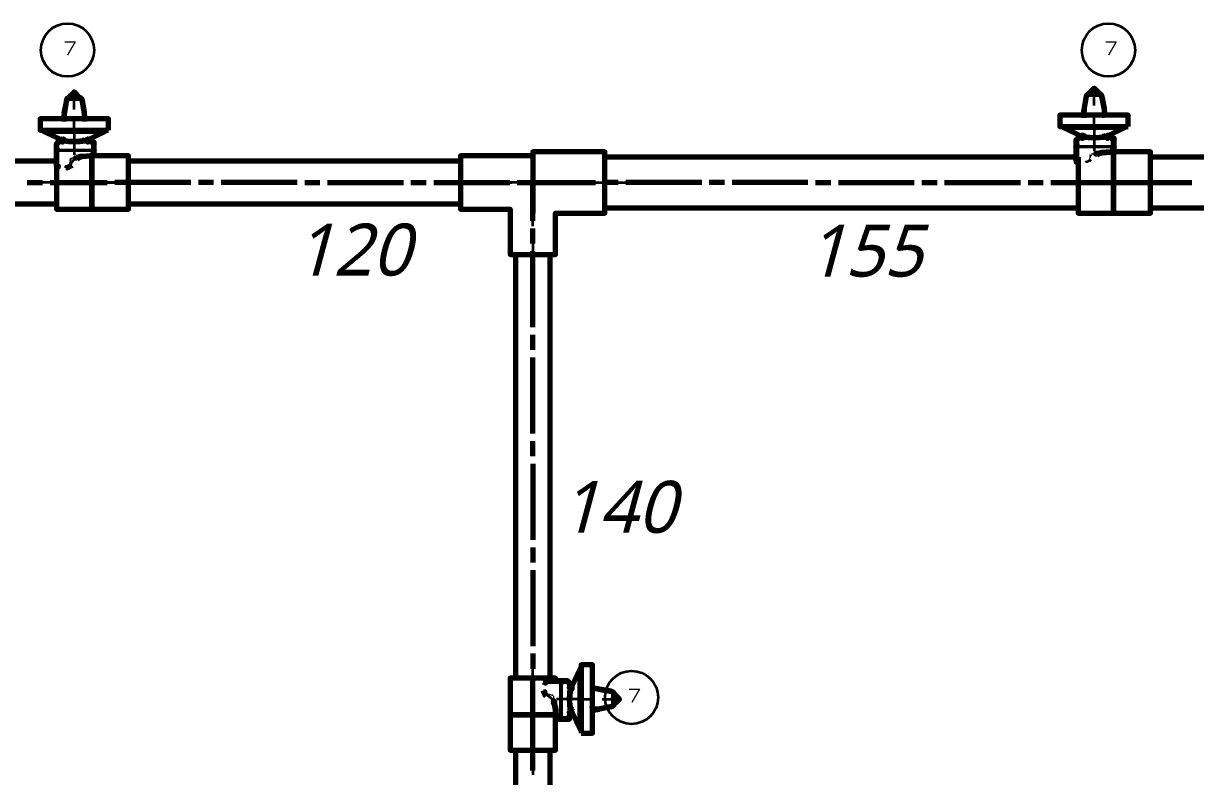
# Model space of a CAD drawing. Header units: millimetres. Extents: x 0 to 174, y 0 to 33.
# Drawn here: x 13.14 to 19.22, y 5.84 to 9.74 of the extents above; entities that cross this region are included whole.
import ezdxf

# ---------------------------------------------------------------- set-up
doc = ezdxf.new("R2010")
doc.units = ezdxf.units.MM
doc.layers.add('PDF_Geomertry', color=7, linetype='Continuous', true_color=0x405f80)
doc.layers.add('PDF_Text', color=7, linetype='Continuous')
doc.styles.add('PDF Lucida Handwriting Italic', font='')
doc.styles.get('PDF Lucida Handwriting Italic').set_extended_font_data('Lucida Handwriting', italic=True)

# ---------------------------------------------------------------- blocks, each defined once
blk = doc.blocks.new('SYM_7_032')
at = {"layer": 'PDF_Geomertry', "lineweight": 70}
for points in [[(-0.0238, 0.1688), (-0.0157, 0.1771), (-0.0121, 0.1808), (-0.0085, 0.1844), (-0.0053, 0.1879), (-0.0024, 0.1908), (0.0033, 0.1967), (0.009, 0.1908), (0.0103, 0.1894), (0.0222, 0.1771), (0.0303, 0.1688)], [(-0.0032, 0.1696), (-0.0032, 0.1781), (-0.0044, 0.1832), (-0.004, 0.1874), (-0.0026, 0.1904), (-0.0024, 0.1908)], [(-0.0032, 0.1781), (-0.0024, 0.1806), (-0.0001, 0.1824), (0.0029, 0.1831)], [(0.0099, 0.1696), (0.0099, 0.1781), (0.011, 0.1832), (0.0107, 0.1874), (0.0093, 0.1904), (0.009, 0.1908)], [(-0.0374, 0.1535), (-0.0428, 0.1228), (-0.0482, 0.0922), (-0.0489, 0.086), (-0.0494, 0.0642), (-0.0499, 0.0425)], [(-0.0489, 0.086), (-0.0356, 0.1542), (-0.0367, 0.1539), (-0.0371, 0.1538), (-0.0374, 0.1536), (-0.0374, 0.1535), (-0.0368, 0.1557), (-0.0336, 0.1621), (-0.03, 0.1656), (-0.0243, 0.1686), (-0.0183, 0.1696), (-0.0108, 0.1696), (-0.0026, 0.1696), (-0.0012, 0.1692), (0.0017, 0.1678), (0.0029, 0.1675), (0.0036, 0.1675), (0.0049, 0.1678), (0.0079, 0.1692), (0.0093, 0.1696), (0.0135, 0.1696), (0.0175, 0.1696), (0.0249, 0.1696), (0.0301, 0.1686), (0.0353, 0.1656), (0.0385, 0.1622), (0.0417, 0.1557), (0.0429, 0.1557), (0.0435, 0.1557), (0.0435, 0.1557), (0.0435, 0.1557)], [(-0.0183, 0.1696), (-0.0218, 0.1692), (-0.0254, 0.1678), (-0.0288, 0.1656), (-0.0315, 0.1626), (-0.0337, 0.1593), (-0.0351, 0.1557), (-0.0364, 0.1557), (-0.0367, 0.1557), (-0.0368, 0.1557), (-0.0368, 0.1557), (-0.0369, 0.1557)], [(-0.0356, 0.1542), (-0.0351, 0.1557)], [(0.0307, 0.1686), (0.0249, 0.1696), (0.029, 0.169), (0.0332, 0.1676), (0.0367, 0.1654), (0.0397, 0.1626), (0.0419, 0.1593), (0.0435, 0.1557), (0.044, 0.1535), (0.0547, 0.0922)], [(0.0421, 0.1542), (0.0417, 0.1557)], [(0.044, 0.1535), (0.0439, 0.1536), (0.0438, 0.1538), (0.0433, 0.1539), (0.0421, 0.1542), (0.0554, 0.086)], [(-0.0499, 0.0829), (-0.0531, 0.0647), (-0.0536, 0.0615)], [(0.0601, 0.0615), (0.0564, 0.0829), (0.0547, 0.0922), (0.0554, 0.086), (0.056, 0.0642), (0.0565, 0.0425)], [(-0.1551, -0.0022), (-0.1551, -0.0079), (-0.0569, -0.0544)], [(0.1617, -0.0079), (0.0033, -0.0079), (-0.1551, -0.0079)], [(-0.0525, -0.0596), (-0.0508, -0.0592), (-0.0486, -0.0564), (-0.0482, -0.0537), (-0.0486, -0.0514), (-0.0507, -0.0487), (-0.0551, -0.0486), (-0.0531, -0.0512), (-0.0526, -0.0551), (-0.0543, -0.0583), (-0.0557, -0.0593), (-0.0572, -0.0596), (-0.0589, -0.0597), (-0.0831, -0.064), (-0.0831, -0.064), (-0.0829, -0.064), (-0.0829, -0.0642), (-0.0828, -0.0643), (-0.0818, -0.0668), (-0.0814, -0.0687), (-0.0846, -0.069), (-0.0893, -0.0708), (-0.0911, -0.0736), (-0.0911, -0.1093), (-0.0911, -0.1683), (-0.0911, -0.1742), (-0.0903, -0.1818), (-0.0892, -0.1874)], [(-0.0674, -0.0612), (-0.0656, -0.0607)], [(-0.0578, -0.0487), (-0.0654, -0.0501), (-0.0658, -0.0503)], [(-0.0657, -0.0607), (-0.0656, -0.0607), (-0.0647, -0.0606), (-0.0579, -0.0596)], [(0.099, -0.064), (0.0979, -0.0664), (0.0972, -0.0687), (0.101, -0.0692), (0.1053, -0.0708), (0.1068, -0.0726), (0.1069, -0.0736), (0.1064, -0.0703), (0.1047, -0.0674), (0.1021, -0.0651), (0.099, -0.064), (0.0747, -0.0597), (0.0717, -0.0581), (0.0701, -0.0549), (0.0708, -0.0512), (0.0733, -0.0487), (0.0708, -0.0486), (0.0682, -0.0512), (0.0678, -0.0551), (0.0697, -0.0583), (0.0731, -0.0596), (0.059, -0.0596), (0.0317, -0.0621), (0.0033, -0.0633), (-0.025, -0.0621), (-0.0525, -0.0596), (-0.0572, -0.0596), (-0.0572, -0.0644), (-0.0575, -0.0631), (-0.0589, -0.0597)], [(0.0033, -0.0633), (0.0033, -0.0544)], [(0.059, -0.0596), (0.0576, -0.0593), (0.0564, -0.0583), (0.0549, -0.0551), (0.0551, -0.0512), (0.056, -0.0497), (0.0572, -0.0486)], [(0.071, -0.051), (0.1617, -0.0079), (0.1617, -0.0022)], [(0.075, -0.049), (0.0733, -0.0487)], [(0.075, -0.0596), (0.0749, -0.0596), (0.0749, -0.0596), (0.0749, -0.0596), (0.0747, -0.0596), (0.074, -0.0596)], [(0.0747, -0.0594), (0.0765, -0.0601)], [(0.0121, -0.1418), (0.02, -0.1411), (0.0278, -0.1404), (0.0354, -0.1397), (0.0393, -0.1394), (0.0401, -0.1393), (0.0431, -0.139), (0.0893, -0.135), (0.0983, -0.1319), (0.1047, -0.1249), (0.1069, -0.1157), (0.1069, -0.1093), (0.1069, -0.0736), (0.1069, -0.0637), (0.099, -0.0637)], [(-0.0904, -0.1742), (-0.0911, -0.1683)], [(-0.0911, -0.1742), (-0.0903, -0.1742), (-0.0814, -0.1742)], [(-0.0861, -0.181), (-0.0889, -0.1778), (-0.0904, -0.1742), (-0.0901, -0.1731), (-0.0904, -0.1719)], [(-0.0903, -0.1818), (-0.089, -0.1815), (-0.0808, -0.1799)], [(-0.0201, -0.1593), (-0.0197, -0.1594), (-0.0147, -0.1612)], [(0.0014, -0.1428), (0.0018, -0.1485)], [(0.0174, -0.1519), (0.0228, -0.1469), (0.029, -0.1431), (0.0358, -0.1404), (0.0431, -0.139), (0.0322, -0.1407), (0.0251, -0.1425), (0.0117, -0.1468), (0.0115, -0.1449), (0.0118, -0.1422), (0.0118, -0.1419), (0.0119, -0.1418), (0.0119, -0.1418), (0.0119, -0.1418)], [(-0.0878, -0.1943), (-0.0792, -0.1878), (-0.0839, -0.1972), (-0.084, -0.1974)], [(-0.0115, -0.1844), (-0.0151, -0.1881), (-0.0208, -0.1921), (-0.0269, -0.195), (-0.0336, -0.1968), (-0.0406, -0.1974)]]:
    blk.add_lwpolyline(points, dxfattribs=at)
at = {"layer": 'PDF_Geomertry', "lineweight": 35}
for points in [[(-0.0157, 0.1771), (-0.0147, 0.1763), (-0.009, 0.1708), (-0.0044, 0.1832)], [(0.0029, 0.1675), (0.0029, 0.1831), (0.0017, 0.1871), (-0.0026, 0.1904)], [(0.0036, 0.1675), (0.0036, 0.1831), (0.005, 0.1871), (0.0068, 0.1889), (0.0093, 0.1904)], [(0.0036, 0.1831), (0.0068, 0.1824), (0.009, 0.1806), (0.0099, 0.1781)], [(0.011, 0.1832), (0.0157, 0.1708), (0.0222, 0.1771)], [(-0.0351, 0.1557), (-0.0106, 0.1572), (0.0172, 0.1572), (0.0417, 0.1557)], [(-0.0103, 0.1696), (-0.009, 0.1708), (-0.009, 0.1696)], [(0.0168, 0.1696), (0.0157, 0.1708), (0.0157, 0.1696)], [(-0.0536, 0.0568), (-0.0536, 0.0615)], [(-0.0499, 0.0568), (-0.0499, 0.0829)], [(0.0564, 0.0829), (0.0564, 0.0568)], [(0.0601, 0.0615), (0.0601, 0.0568)], [(-0.0589, -0.0597), (-0.056, -0.0581), (-0.0546, -0.0549), (-0.0553, -0.0512), (-0.0578, -0.0487), (-0.0551, -0.0486)], [(0.0033, -0.0022), (0.0033, -0.0079), (0.0033, -0.0544), (-0.0154, -0.0535), (-0.0337, -0.051), (-0.0506, -0.0486)], [(0.0708, -0.0486), (0.0572, -0.0486), (0.0297, -0.0525), (0.0165, -0.0539), (0.0033, -0.0544)], [(0.1069, -0.1157), (0.1057, -0.1157), (0.0972, -0.1157), (0.0972, -0.1093), (-0.0814, -0.1093), (-0.0814, -0.1683)], [(0.0885, -0.1254), (0.0901, -0.125), (0.0918, -0.1244), (0.0936, -0.1233), (0.0947, -0.1222), (0.096, -0.1207), (0.0967, -0.1193), (0.0971, -0.1172), (0.0972, -0.1157)], [(-0.0911, -0.1683), (-0.0892, -0.1683)], [(-0.0808, -0.1799), (-0.0814, -0.1742)], [(-0.0406, -0.1974), (-0.0406, -0.1967), (-0.0406, -0.1879), (-0.0406, -0.1878), (-0.0325, -0.1865), (-0.025, -0.1832), (-0.0187, -0.1779)], [(0.0174, -0.1519), (0.0168, -0.1514), (0.0101, -0.1456), (-0.0187, -0.1779), (-0.0115, -0.1844)], [(0.0421, -0.1294), (0.0303, -0.1319), (0.0193, -0.1375), (0.0101, -0.1456)], [(0.0431, -0.139), (0.0429, -0.1387), (0.0429, -0.1383), (0.0428, -0.1362), (0.0421, -0.1294), (0.0885, -0.1254), (0.0892, -0.1343), (0.0893, -0.135)]]:
    blk.add_lwpolyline(points, dxfattribs=at)
at = {"layer": 'PDF_Geomertry', "lineweight": 70}
for points in [[(0.0749, -0.0597), (0.0747, -0.0597), (0.0747, -0.0597), (0.0746, -0.0599), (0.074, -0.061), (0.0731, -0.0644), (0.0731, -0.061), (0.0731, -0.0596)], [(-0.0814, -0.1093), (-0.0911, -0.1093), (-0.0908, -0.1083), (-0.0894, -0.1067), (-0.0851, -0.1049), (-0.0814, -0.1044)], [(0.0972, -0.1044), (0.0989, -0.1044), (0.1042, -0.1058), (0.1063, -0.1075), (0.1068, -0.1083), (0.1069, -0.1093), (0.1063, -0.1093), (0.0972, -0.1093)]]:
    blk.add_lwpolyline(points, close=True, dxfattribs=at)
at = {"layer": 'PDF_Geomertry', "lineweight": 35}
blk.add_lwpolyline([(0.0972, -0.1044), (0.0972, -0.0687), (0.0731, -0.0644), (-0.0572, -0.0644), (-0.0814, -0.0687), (-0.0814, -0.1044)], close=True, dxfattribs=at)
blk = doc.blocks.new('SYM_7_038')
at = {"layer": 'PDF_Geomertry', "lineweight": 70}
for points in [[(-0.0272, 0.1623), (-0.0192, 0.1706), (-0.0156, 0.1744), (-0.0119, 0.178), (-0.0087, 0.1815), (-0.0058, 0.1844), (-0.0001, 0.1902), (0.0056, 0.1844), (0.0068, 0.183), (0.0188, 0.1706), (0.0268, 0.1623)], [(-0.0067, 0.163), (-0.0067, 0.1716), (-0.0079, 0.1767), (-0.0075, 0.1808), (-0.0061, 0.184), (-0.0058, 0.1844)], [(0.0064, 0.163), (0.0064, 0.1716), (0.0075, 0.1767), (0.0072, 0.1808), (0.0058, 0.184), (0.0056, 0.1844)], [(-0.0408, 0.147), (-0.0463, 0.1163), (-0.0517, 0.0858), (-0.0524, 0.0794), (-0.0529, 0.0577), (-0.0533, 0.036)], [(-0.0524, 0.0794), (-0.039, 0.1477), (-0.0403, 0.1474), (-0.0406, 0.1473), (-0.0408, 0.1472), (-0.0408, 0.147), (-0.0404, 0.1491)], [(-0.039, 0.1476), (-0.0386, 0.1492), (-0.0399, 0.1492), (-0.0401, 0.1492), (-0.0403, 0.1492), (-0.0403, 0.1492), (-0.0404, 0.1491), (-0.0369, 0.1556), (-0.0335, 0.1591), (-0.0278, 0.162), (-0.0218, 0.163), (-0.0143, 0.163), (-0.0063, 0.163), (-0.0047, 0.1627), (-0.0018, 0.1613), (-0.0006, 0.161), (0.0001, 0.161), (0.0014, 0.1613), (0.0044, 0.1627), (0.0058, 0.163), (0.01, 0.163), (0.014, 0.163), (0.0214, 0.163), (0.0267, 0.162), (0.0318, 0.1591), (0.035, 0.1558), (0.0382, 0.1491), (0.0394, 0.1492), (0.04, 0.1492), (0.04, 0.1492), (0.04, 0.1492), (0.0406, 0.147), (0.0513, 0.0858)], [(-0.0386, 0.1491), (-0.0372, 0.1528), (-0.035, 0.1562), (-0.0322, 0.1591), (-0.0289, 0.1613), (-0.0253, 0.1626), (-0.0218, 0.163)], [(-0.0067, 0.1716), (-0.0058, 0.1741), (-0.0036, 0.1759), (-0.0006, 0.1766)], [(0.0272, 0.1622), (0.0214, 0.163), (0.0256, 0.1626), (0.0297, 0.1612), (0.0332, 0.159), (0.0363, 0.1562), (0.0385, 0.1528), (0.04, 0.1491)], [(0.0386, 0.1477), (0.0382, 0.1491)], [(0.0406, 0.147), (0.0404, 0.1472), (0.0403, 0.1473), (0.0399, 0.1474), (0.0386, 0.1477), (0.0519, 0.0794)], [(-0.0533, 0.0765), (-0.0565, 0.0583), (-0.0571, 0.0551)], [(0.0567, 0.0551), (0.0529, 0.0765), (0.0513, 0.0858), (0.0519, 0.0794), (0.0525, 0.0577), (0.0531, 0.036)], [(-0.1586, -0.0087), (-0.1586, -0.0144), (-0.0604, -0.061)], [(-0.0586, -0.0551), (-0.0565, -0.0577), (-0.0561, -0.0616), (-0.0578, -0.0648), (-0.0592, -0.0658), (-0.0607, -0.066), (-0.0624, -0.0662), (-0.0865, -0.0705), (-0.0865, -0.0705), (-0.0864, -0.0705), (-0.0864, -0.0706), (-0.0863, -0.0708), (-0.0853, -0.0733), (-0.0849, -0.0752), (-0.0881, -0.0755), (-0.0928, -0.0773), (-0.0946, -0.0801), (-0.0946, -0.1158), (-0.0946, -0.1748), (-0.0946, -0.1806), (-0.0938, -0.1883), (-0.0843, -0.1863)], [(-0.0612, -0.0552), (-0.0689, -0.0566), (-0.0694, -0.0567)], [(0.0954, -0.0705), (0.0944, -0.0728), (0.0937, -0.0752), (0.0975, -0.0756), (0.1018, -0.0774), (0.1033, -0.0791), (0.1035, -0.0801), (0.1029, -0.0767), (0.1012, -0.0738), (0.0986, -0.0716), (0.0954, -0.0705), (0.0712, -0.0662), (0.0682, -0.0645), (0.0667, -0.0613), (0.0674, -0.0577), (0.0699, -0.0552), (0.0674, -0.0551), (0.0647, -0.0577), (0.0643, -0.0616), (0.0662, -0.0648), (0.0696, -0.066), (0.0556, -0.066), (0.0282, -0.0685), (-0.0001, -0.0698), (-0.0286, -0.0685), (-0.056, -0.066), (-0.0607, -0.066), (-0.0607, -0.0709), (-0.061, -0.0695), (-0.0624, -0.0662)], [(-0.056, -0.0662), (-0.0543, -0.0656), (-0.0521, -0.0628), (-0.0517, -0.0602), (-0.0521, -0.0578), (-0.0542, -0.0552), (-0.0588, -0.0551)], [(0.0556, -0.066), (0.0542, -0.0658), (0.0529, -0.0648), (0.0514, -0.0616), (0.0517, -0.0577), (0.0525, -0.0562), (0.0538, -0.0551)], [(0.0675, -0.0574), (0.1582, -0.0144), (0.1582, -0.0087)], [(0.0715, -0.0555), (0.0699, -0.0552)], [(-0.0708, -0.0677), (-0.069, -0.0672)], [(-0.0692, -0.0672), (-0.069, -0.0672), (-0.0682, -0.067), (-0.0614, -0.066)], [(-0.0001, -0.0698), (-0.0001, -0.0609)], [(0.0086, -0.1483), (0.0165, -0.1476), (0.0243, -0.1469), (0.0319, -0.1462), (0.0357, -0.1459), (0.0367, -0.1458), (0.0394, -0.1456), (0.0858, -0.1415), (0.0947, -0.1384), (0.1012, -0.1313), (0.1035, -0.1222), (0.1035, -0.1158), (0.1035, -0.0801), (0.1035, -0.0702), (0.0954, -0.0702)], [(0.0706, -0.066), (0.0712, -0.066), (0.0714, -0.066), (0.0714, -0.066), (0.0714, -0.066)], [(0.0712, -0.0659), (0.0731, -0.0666)], [(0.0714, -0.066), (0.0714, -0.066)], [(-0.0939, -0.1806), (-0.0946, -0.1748)], [(-0.0946, -0.1806), (-0.0938, -0.1806), (-0.0849, -0.1806)], [(-0.0897, -0.1874), (-0.0924, -0.1842), (-0.0939, -0.1806), (-0.0936, -0.1795), (-0.0939, -0.1784)], [(-0.0236, -0.1658), (-0.0232, -0.1659), (-0.0182, -0.1677)], [(-0.0021, -0.1492), (-0.0017, -0.1551)], [(0.0139, -0.1584), (0.0193, -0.1534), (0.0254, -0.1495), (0.0324, -0.1469), (0.0394, -0.1456), (0.0288, -0.1471), (0.0217, -0.149), (0.0082, -0.1533), (0.0081, -0.1513), (0.0083, -0.1487), (0.0083, -0.1484), (0.0085, -0.1483), (0.0085, -0.1483), (0.0085, -0.1483)], [(-0.0912, -0.2008), (-0.0828, -0.1942), (-0.0874, -0.2037), (-0.0875, -0.204)], [(-0.0849, -0.1941), (-0.0868, -0.1941)]]:
    blk.add_lwpolyline(points, dxfattribs=at)
at = {"layer": 'PDF_Geomertry', "lineweight": 35}
for points in [[(-0.0006, 0.161), (-0.0006, 0.1766), (-0.0018, 0.1806), (-0.0061, 0.184)], [(0.0001, 0.161), (0.0001, 0.1766), (0.0015, 0.1806), (0.0033, 0.1824), (0.0058, 0.184)], [(-0.0386, 0.1491), (-0.014, 0.1508), (0.0138, 0.1508), (0.0382, 0.1491)], [(-0.0192, 0.1706), (-0.0125, 0.1642), (-0.0079, 0.1767)], [(-0.0137, 0.163), (-0.0125, 0.1642), (-0.0125, 0.163)], [(0.0001, 0.1766), (0.0032, 0.1759), (0.0056, 0.1741), (0.0064, 0.1716)], [(0.0075, 0.1767), (0.0122, 0.1642), (0.0179, 0.1698), (0.0188, 0.1706)], [(0.0133, 0.163), (0.0122, 0.1642), (0.0122, 0.163)], [(-0.0533, 0.0503), (-0.0533, 0.0765)], [(0.0529, 0.0765), (0.0529, 0.0503)], [(-0.0571, 0.0503), (-0.0571, 0.0551)], [(0.0567, 0.0551), (0.0567, 0.0503)], [(-0.0624, -0.0662), (-0.0594, -0.0645), (-0.0581, -0.0613), (-0.0588, -0.0577), (-0.0612, -0.0552), (-0.0586, -0.0551)], [(-0.0001, -0.0087), (-0.0001, -0.0144), (-0.0001, -0.0609), (-0.0189, -0.0599), (-0.0372, -0.0574), (-0.054, -0.0551)], [(0.0674, -0.0551), (0.0538, -0.0551), (0.0263, -0.059), (0.0131, -0.0605), (-0.0001, -0.0609)], [(0.1035, -0.1222), (0.0937, -0.1222), (0.0937, -0.1158), (-0.0849, -0.1158), (-0.0849, -0.1748), (-0.0946, -0.1748)], [(-0.0824, -0.1942), (-0.0828, -0.1942), (-0.0828, -0.1941), (-0.0843, -0.1863), (-0.0849, -0.1806), (-0.0849, -0.1748)], [(0.0139, -0.1584), (0.0133, -0.158), (0.0067, -0.152), (0.0158, -0.144), (0.0268, -0.1385), (0.0386, -0.1359)], [(0.0394, -0.1456), (0.0394, -0.1452), (0.0394, -0.1448), (0.0393, -0.1427), (0.0386, -0.1359), (0.085, -0.1319), (0.0857, -0.1408), (0.0858, -0.1415)], [(0.085, -0.1319), (0.0867, -0.1316), (0.0883, -0.1309), (0.0901, -0.1298), (0.0913, -0.1288), (0.0925, -0.1272), (0.0932, -0.1258), (0.0936, -0.1237), (0.0937, -0.1222)], [(-0.0839, -0.1941), (-0.0839, -0.1873), (-0.0839, -0.1852), (-0.0839, -0.1848), (-0.0839, -0.1845)], [(-0.015, -0.1909), (-0.0222, -0.1845), (-0.0285, -0.1897), (-0.036, -0.193), (-0.044, -0.1942), (-0.044, -0.1944)]]:
    blk.add_lwpolyline(points, dxfattribs=at)
at = {"layer": 'PDF_Geomertry', "lineweight": 70}
for points in [[(-0.0849, -0.1158), (-0.0946, -0.1158), (-0.0943, -0.1148), (-0.0929, -0.1131), (-0.0886, -0.1113), (-0.0849, -0.1109)], [(0.0712, -0.0662), (0.0712, -0.0662), (0.0712, -0.0662), (0.0711, -0.0663), (0.0706, -0.0674), (0.0696, -0.0709), (0.0696, -0.0674), (0.0696, -0.066)], [(0.0937, -0.1109), (0.0954, -0.111), (0.1007, -0.1123), (0.1028, -0.114), (0.1033, -0.1148), (0.1035, -0.1158), (0.1028, -0.1158), (0.0937, -0.1158)], [(-0.0824, -0.1941), (-0.0828, -0.1941), (-0.0926, -0.1941), (-0.0828, -0.1941)]]:
    blk.add_lwpolyline(points, close=True, dxfattribs=at)
at = {"layer": 'PDF_Geomertry', "lineweight": 35}
blk.add_lwpolyline([(0.0937, -0.1109), (0.0937, -0.0752), (0.0696, -0.0709), (-0.0607, -0.0709), (-0.0849, -0.0752), (-0.0849, -0.1109)], close=True, dxfattribs=at)
blk = doc.blocks.new('SYM_7_039')
at = {"layer": 'PDF_Geomertry', "lineweight": 70}
for points in [[(0.0015, 0.1567), (-0.0042, 0.1567), (-0.0508, 0.0587)], [(-0.0042, -0.1601), (-0.0042, -0.0016), (-0.0042, 0.1567)], [(-0.1322, 0.0927), (-0.1322, 0.1076), (-0.3678, 0.1076), (-0.3678, -0.0828), (-0.3678, -0.2665), (-0.1322, -0.2665), (-0.1322, -0.0828), (-0.1322, -0.0777)], [(-0.1906, 0.0895), (-0.184, 0.0809), (-0.1936, 0.0856), (-0.1938, 0.0856)], [(-0.1781, 0.092), (-0.1778, 0.0906), (-0.1762, 0.0824)], [(-0.1772, 0.0878), (-0.174, 0.0905), (-0.1704, 0.092), (-0.1693, 0.0917), (-0.1683, 0.092)], [(-0.056, 0.0541), (-0.0554, 0.0524), (-0.0526, 0.0502), (-0.05, 0.0498), (-0.0476, 0.0502), (-0.045, 0.0523), (-0.0449, 0.0569), (-0.0475, 0.0547), (-0.0514, 0.0542), (-0.0546, 0.0559), (-0.0556, 0.0573), (-0.056, 0.0588), (-0.0561, 0.0605), (-0.0603, 0.0847), (-0.0603, 0.0847), (-0.0603, 0.0847), (-0.0604, 0.0845), (-0.0606, 0.0844), (-0.0631, 0.0835), (-0.065, 0.083), (-0.0653, 0.0862), (-0.0671, 0.091), (-0.0699, 0.0927), (-0.1056, 0.0927), (-0.1646, 0.0927), (-0.1704, 0.092)], [(-0.1704, 0.0927), (-0.1704, 0.092), (-0.1704, 0.083)], [(-0.0603, -0.0973), (-0.0628, -0.0962), (-0.065, -0.0956), (-0.0654, -0.0994), (-0.0672, -0.1037), (-0.0689, -0.1052), (-0.0699, -0.1053), (-0.0665, -0.1048), (-0.0636, -0.1031), (-0.0615, -0.1005), (-0.0603, -0.0973), (-0.0561, -0.0731), (-0.0543, -0.0701), (-0.0511, -0.0685), (-0.0475, -0.0691), (-0.045, -0.0717), (-0.0449, -0.0691), (-0.0475, -0.0666), (-0.0514, -0.0662), (-0.0546, -0.0681), (-0.056, -0.0715), (-0.056, -0.0574), (-0.0583, -0.0301), (-0.0596, -0.0016), (-0.0583, 0.0267), (-0.056, 0.0541), (-0.056, 0.0588), (-0.0607, 0.0588), (-0.0594, 0.0592), (-0.0561, 0.0605), (-0.0544, 0.0576), (-0.0511, 0.0562), (-0.0475, 0.0569), (-0.045, 0.0594), (-0.0465, 0.067), (-0.0465, 0.0676)], [(-0.0575, 0.069), (-0.0569, 0.0673), (-0.0569, 0.0672), (-0.0569, 0.0663), (-0.0558, 0.0595)], [(-0.1807, 0.0133), (-0.1843, 0.0169), (-0.1883, 0.0224), (-0.1912, 0.0287), (-0.1931, 0.0353), (-0.1938, 0.0422)], [(-0.1556, 0.0219), (-0.1557, 0.0215), (-0.1575, 0.0163)], [(-0.139, 0.0003), (-0.1449, -0.0002)], [(0.1572, 0.039), (0.1265, 0.0445), (0.096, 0.0498), (0.0896, 0.0505), (0.0679, 0.051), (0.0461, 0.0516)], [(0.0867, 0.0515), (0.0685, 0.0547), (0.0653, 0.0552)], [(0.0896, 0.0505), (0.1578, 0.0372), (0.1576, 0.0384), (0.1575, 0.0388), (0.1574, 0.039), (0.1572, 0.039), (0.1593, 0.0385)], [(0.1578, 0.0372), (0.1593, 0.0367)], [(0.1732, 0.0199), (0.1728, 0.0234), (0.1715, 0.027), (0.1693, 0.0303), (0.1664, 0.0333), (0.1631, 0.0353), (0.1593, 0.0367), (0.1594, 0.038), (0.1594, 0.0384), (0.1594, 0.0384), (0.1593, 0.0385), (0.1593, 0.0385), (0.1658, 0.0352), (0.1693, 0.0316), (0.1722, 0.026), (0.1732, 0.0199), (0.1732, 0.0126), (0.1732, 0.0044), (0.1729, 0.0028), (0.1715, -0.0001), (0.1713, -0.0013), (0.1713, -0.002), (0.1715, -0.0033), (0.1729, -0.0062), (0.1732, -0.0077), (0.1732, -0.0117), (0.1732, -0.0158), (0.1732, -0.0233), (0.1722, -0.0285), (0.1693, -0.0337), (0.166, -0.0369), (0.1593, -0.0401), (0.1594, -0.0413), (0.1594, -0.0417), (0.1594, -0.0419), (0.1593, -0.0419)], [(0.1725, 0.0253), (0.1808, 0.0173), (0.1846, 0.0137), (0.1882, 0.0102), (0.1915, 0.0069), (0.1944, 0.0041), (0.2004, -0.0016), (0.1944, -0.0074), (0.1932, -0.0087), (0.1808, -0.0206), (0.1725, -0.0287)], [(0.1732, 0.0049), (0.1817, 0.0049), (0.1869, 0.006), (0.191, 0.0058), (0.1942, 0.0044), (0.1944, 0.0041)], [(0.1817, 0.0049), (0.1843, 0.0041), (0.1861, 0.0017), (0.1868, -0.0013)], [(-0.1482, -0.0158), (-0.1432, -0.021), (-0.1393, -0.0273), (-0.1367, -0.0341), (-0.1354, -0.0413), (-0.1371, -0.0306), (-0.1387, -0.0235), (-0.1431, -0.0099), (-0.1411, -0.0099), (-0.1385, -0.0101), (-0.1382, -0.0102), (-0.1382, -0.0102), (-0.1381, -0.0103), (-0.1381, -0.0103)], [(-0.1381, -0.0105), (-0.1374, -0.0184), (-0.1367, -0.0262), (-0.136, -0.0338), (-0.1357, -0.0376), (-0.1356, -0.0385), (-0.1354, -0.0413), (-0.1314, -0.0876), (-0.1282, -0.0966), (-0.1211, -0.103), (-0.1119, -0.1053), (-0.1056, -0.1053), (-0.0699, -0.1053), (-0.06, -0.1053), (-0.06, -0.0973)], [(-0.0596, -0.0016), (-0.0507, -0.0016)], [(-0.056, -0.0574), (-0.0556, -0.056), (-0.0546, -0.0547), (-0.0514, -0.0533), (-0.0475, -0.0535), (-0.046, -0.0544), (-0.0449, -0.0555)], [(0.0653, -0.0585), (0.0867, -0.0548), (0.096, -0.0531), (0.0896, -0.0538), (0.0679, -0.0544), (0.0461, -0.0549)], [(0.1572, -0.0423), (0.1574, -0.0423), (0.1575, -0.042), (0.1576, -0.0417), (0.1578, -0.0405), (0.0896, -0.0538)], [(0.1724, -0.0291), (0.1732, -0.0233), (0.1728, -0.0274), (0.1714, -0.0315), (0.1692, -0.0351), (0.1664, -0.038), (0.1631, -0.0403), (0.1593, -0.0419), (0.1572, -0.0423), (0.096, -0.0531)], [(0.1578, -0.0405), (0.1593, -0.0401)], [(0.1732, -0.0081), (0.1817, -0.0081), (0.1869, -0.0094), (0.191, -0.0091), (0.1942, -0.0077), (0.1944, -0.0074)], [(-0.0558, -0.0715), (-0.056, -0.0731), (-0.056, -0.0731), (-0.056, -0.073), (-0.0561, -0.073), (-0.0572, -0.0724), (-0.0607, -0.0715), (-0.0572, -0.0715), (-0.056, -0.0715)], [(-0.0558, -0.0731), (-0.0564, -0.0749)], [(-0.0558, -0.0723), (-0.056, -0.0731), (-0.056, -0.0733), (-0.0558, -0.0733), (-0.0558, -0.0733)], [(-0.0558, -0.0733), (-0.0558, -0.0733)], [(-0.0472, -0.0694), (-0.0042, -0.1601), (0.0015, -0.1601)], [(-0.0454, -0.0734), (-0.0453, -0.0731), (-0.045, -0.0717)]]:
    blk.add_lwpolyline(points, dxfattribs=at)
at = {"layer": 'PDF_Geomertry', "lineweight": 35}
for points in [[(-0.1762, 0.0824), (-0.1704, 0.083)], [(-0.1119, -0.1053), (-0.1119, -0.0956), (-0.1056, -0.0956), (-0.1056, 0.083), (-0.1646, 0.083)], [(-0.1938, 0.0422), (-0.1931, 0.0422), (-0.1842, 0.0422), (-0.184, 0.0422), (-0.1829, 0.0341), (-0.1796, 0.0267), (-0.1743, 0.0205)], [(-0.1482, -0.0158), (-0.1478, -0.0152), (-0.1418, -0.0085), (-0.1743, 0.0205), (-0.1807, 0.0133)], [(0.0015, -0.0016), (-0.0042, -0.0016), (-0.0507, -0.0016), (-0.0497, 0.017), (-0.0472, 0.0355), (-0.0449, 0.0523)], [(-0.0449, 0.0569), (-0.045, 0.0594)], [(0.0606, 0.0552), (0.0653, 0.0552)], [(0.0606, 0.0515), (0.0867, 0.0515)], [(0.1593, 0.0367), (0.161, 0.0123), (0.161, -0.0155), (0.1593, -0.0401)], [(0.1713, -0.0013), (0.1868, -0.0013), (0.1908, 0.0001), (0.1942, 0.0044)], [(0.1732, 0.0119), (0.1744, 0.0108), (0.1732, 0.0108)], [(0.1808, 0.0173), (0.18, 0.0163), (0.1744, 0.0108), (0.1869, 0.006)], [(-0.1257, -0.0405), (-0.1283, -0.0285), (-0.1338, -0.0177), (-0.1418, -0.0085)], [(-0.1354, -0.0413), (-0.135, -0.0413), (-0.1346, -0.0413), (-0.1325, -0.041), (-0.1257, -0.0405), (-0.1217, -0.0867), (-0.1306, -0.0876), (-0.1314, -0.0876)], [(-0.0449, -0.0691), (-0.0449, -0.0555), (-0.0487, -0.0281), (-0.0503, -0.0149), (-0.0507, -0.0016)], [(0.0867, -0.0548), (0.0606, -0.0548)], [(0.0653, -0.0585), (0.0606, -0.0585)], [(0.1713, -0.002), (0.1868, -0.002), (0.1908, -0.0034), (0.1926, -0.0051), (0.1942, -0.0077)], [(0.1732, -0.0152), (0.1744, -0.014), (0.1732, -0.014)], [(0.1869, -0.0094), (0.1744, -0.014), (0.1808, -0.0206)], [(0.1868, -0.002), (0.1861, -0.0051), (0.1843, -0.0073), (0.1817, -0.0081)], [(-0.1217, -0.0867), (-0.1214, -0.0885), (-0.1207, -0.0902), (-0.1196, -0.0919), (-0.1186, -0.0931), (-0.1169, -0.0942), (-0.1156, -0.0949), (-0.1136, -0.0955), (-0.1119, -0.0956)]]:
    blk.add_lwpolyline(points, dxfattribs=at)
at = {"layer": 'PDF_Geomertry', "lineweight": 70}
for points in [[(-0.1056, 0.083), (-0.1056, 0.0927), (-0.1046, 0.0926), (-0.1029, 0.091), (-0.1011, 0.0867), (-0.1007, 0.083)], [(-0.1322, -0.0828), (-0.3678, -0.0828)], [(-0.1007, -0.0956), (-0.1008, -0.0973), (-0.1021, -0.1024), (-0.1037, -0.1047), (-0.1046, -0.1052), (-0.1056, -0.1053), (-0.1056, -0.1047), (-0.1056, -0.0956)]]:
    blk.add_lwpolyline(points, close=True, dxfattribs=at)
at = {"layer": 'PDF_Geomertry', "lineweight": 35}
blk.add_lwpolyline([(-0.1007, -0.0956), (-0.065, -0.0956), (-0.0607, -0.0715), (-0.0607, 0.0588), (-0.065, 0.083), (-0.1007, 0.083)], close=True, dxfattribs=at)

msp = doc.modelspace()

# ---------------------------------------------------------------- linework, layer by layer
at = {"layer": 'PDF_Geomertry', "color": 18, "lineweight": 13, "true_color": 0x260000}
for points in [[(13.3561, 9.6486), (13.4094, 9.6486), (13.3694, 9.5797)], [(18.7549, 9.6486), (18.8082, 9.6486), (18.7682, 9.5797)], [(16.2819, 6.2922), (16.3353, 6.2922), (16.2953, 6.2233)]]:
    msp.add_lwpolyline(points, dxfattribs=at)
at = {"layer": 'PDF_Geomertry', "color": 18, "lineweight": 35, "true_color": 0x260000}
for points in [[(13.4043, 9.2983), (13.4043, 9.3771)], [(18.6936, 9.3183), (18.6936, 9.3969)], [(13.4043, 9.1801), (13.4043, 9.2589)], [(18.6936, 9.2001), (18.6936, 9.2789)], [(13.4043, 9.1408), (13.4043, 9.0621)], [(18.6936, 9.1608), (18.6936, 9.0821)], [(15.7822, 8.7207), (15.7822, 9.0472), (15.7822, 8.811)], [(13.1603, 8.9193), (13.239, 8.9193)], [(13.3247, 8.9193), (13.1838, 8.9193)], [(13.2785, 8.9193), (13.6231, 8.9193), (13.4822, 8.9193)], [(13.364, 8.9193), (13.4428, 8.9193)], [(13.5117, 8.9193), (13.3672, 8.9193), (13.4576, 8.9193)], [(13.5757, 8.9193), (13.4969, 8.9193)], [(13.5511, 8.9193), (13.6299, 8.9193)], [(14.0088, 8.9193), (13.615, 8.9193)], [(13.6692, 8.9193), (13.8138, 8.9193)], [(14.1268, 8.9193), (14.0482, 8.9193)], [(14.56, 8.9193), (14.1663, 8.9193)], [(14.5993, 8.9193), (14.6781, 8.9193)], [(14.7174, 8.9193), (15.1111, 8.9193)], [(15.1506, 8.9193), (15.2292, 8.9193)], [(15.2686, 8.9193), (15.6624, 8.9193)], [(15.5165, 8.9193), (15.2803, 8.9193)], [(15.5558, 8.9193), (15.6346, 8.9193)], [(15.8906, 8.9193), (15.6543, 8.9193), (15.6742, 8.9193)], [(15.8197, 8.9193), (15.9101, 8.9193), (15.674, 8.9193)], [(15.7017, 8.9193), (15.7804, 8.9193)], [(16.1072, 8.9193), (15.7135, 8.9193)], [(15.9299, 8.9193), (16.0086, 8.9193)], [(16.0479, 8.9193), (16.2842, 8.9193)], [(16.2254, 8.9193), (16.1467, 8.9193)], [(16.6585, 8.9193), (16.2647, 8.9193)], [(16.7765, 8.9193), (16.6978, 8.9193)], [(17.2096, 8.9193), (16.8158, 8.9193)], [(17.249, 8.9193), (17.3278, 8.9193)], [(17.3671, 8.9193), (17.7608, 8.9193)], [(17.8001, 8.9193), (17.8789, 8.9193)], [(17.9182, 8.9193), (18.3119, 8.9193)], [(18.3514, 8.9193), (18.4301, 8.9193)], [(18.4694, 8.9193), (18.8632, 8.9193)], [(18.6242, 8.9193), (18.4835, 8.9193)], [(18.6636, 8.9193), (18.7424, 8.9193)], [(18.8113, 8.9193), (18.6665, 8.9193), (18.6882, 8.9193), (18.7669, 8.9193)], [(18.9025, 8.9193), (18.9224, 8.9193), (18.7817, 8.9193)], [(19.2, 8.9193), (18.8063, 8.9193)], [(18.8506, 8.9193), (18.9293, 8.9193)], [(18.9686, 8.9193), (19.1133, 8.9193)], [(15.7822, 8.6929), (15.7822, 8.7717)], [(15.7822, 8.6026), (15.7822, 8.6814)], [(15.7822, 8.6535), (15.7822, 8.4172)], [(15.7822, 8.1696), (15.7822, 8.5632)], [(15.7822, 8.0514), (15.7822, 8.1301)], [(15.7822, 7.6183), (15.7822, 8.0121)], [(15.7822, 7.5003), (15.7822, 7.579)], [(15.7822, 7.4608), (15.7822, 7.0672)], [(15.7822, 7.0278), (15.7822, 6.949)], [(15.7822, 6.9097), (15.7822, 6.516)], [(15.7822, 6.3339), (15.7822, 6.4783)], [(15.7822, 6.4767), (15.7822, 6.3979)], [(15.7822, 6.1764), (15.7822, 6.0321), (15.7822, 6.3585)], [(15.7822, 6.2158), (15.7822, 6.2946)], [(15.7822, 5.8703), (15.7822, 6.2879), (15.7822, 6.1469)], [(15.9846, 6.2413), (15.9058, 6.2413)], [(16.0239, 6.2413), (16.1026, 6.2413)], [(16.1419, 6.2413), (16.2207, 6.2413)], [(15.7822, 6.0288), (15.7822, 6.1075)], [(15.7822, 5.9894), (15.7822, 5.8483)]]:
    msp.add_lwpolyline(points, dxfattribs=at)
at = {"layer": 'PDF_Geomertry', "lineweight": 70}
for points in [[(13.5814, 9.19), (13.5814, 9.249), (13.2271, 9.249), (13.2271, 9.19)], [(18.8707, 9.21), (18.8707, 9.269), (18.5164, 9.269), (18.5164, 9.21)], [(18.7944, 8.7607), (18.7944, 9.0779)], [(13.4951, 8.7814), (13.4951, 9.0571)], [(16.0338, 6.064), (16.0928, 6.064), (16.0928, 6.4183), (16.0338, 6.4183)]]:
    msp.add_lwpolyline(points, close=True, dxfattribs=at)
for points in [[(18.8519, 9.2043), (18.6936, 9.2043), (18.5351, 9.2043)], [(15.7822, 9.0571), (15.4082, 9.0571), (15.4082, 8.7814), (15.6644, 8.7814), (15.6644, 8.5453), (15.9, 8.5453), (15.9, 8.7607), (16.1562, 8.7607), (16.1562, 9.0779), (15.7822, 9.0779), (15.7822, 8.7607)], [(18.6114, 9.0503), (18.6114, 8.7607), (18.7944, 8.7607), (18.9854, 8.7607), (18.9854, 9.0779), (18.7944, 9.0779), (18.7833, 9.0779)], [(13.3099, 9.0296), (10.8728, 9.0296)], [(13.3118, 9.0312), (13.3118, 8.7814), (13.4951, 8.7814), (13.6858, 8.7814), (13.6858, 9.0571), (13.4951, 9.0571), (13.4892, 9.0571)], [(15.4082, 9.0296), (13.6858, 9.0296)], [(18.5992, 9.0503), (16.1562, 9.0503)], [(20.4914, 9.0503), (18.9854, 9.0503)], [(10.8728, 8.809), (13.3118, 8.809)], [(13.6858, 8.809), (15.4082, 8.809)], [(16.1562, 8.7882), (18.6114, 8.7882)], [(18.9854, 8.7882), (20.4914, 8.7882)], [(15.6919, 8.5453), (15.6919, 6.3504)], [(15.8725, 6.3504), (15.8725, 8.5453)], [(15.6919, 5.9764), (15.6919, 4.3207), (15.725, 4.3207), (15.7483, 4.3207), (15.816, 4.3207), (15.8394, 4.3207), (15.8725, 4.3207), (15.8725, 5.9764)]]:
    msp.add_lwpolyline(points, dxfattribs=at)
at = {"layer": 'PDF_Geomertry', "color": 3, "lineweight": 70}
for points in [[(13.1603, 8.9193), (13.239, 8.9193)], [(13.2785, 8.9193), (13.4951, 8.9193), (13.4969, 8.9193), (13.5757, 8.9193)], [(14.0088, 8.9193), (13.615, 8.9193)], [(14.1268, 8.9193), (14.0481, 8.9193)], [(14.56, 8.9193), (14.1663, 8.9193)], [(14.5993, 8.9193), (14.6781, 8.9193)], [(14.7174, 8.9193), (15.1111, 8.9193)], [(15.1504, 8.9193), (15.2292, 8.9193)], [(15.2686, 8.9193), (15.6624, 8.9193)], [(15.7017, 8.9193), (15.7822, 8.9193), (16.1072, 8.9193)], [(15.7822, 8.7207), (15.7822, 8.9193)], [(16.2254, 8.9193), (16.1467, 8.9193)], [(16.6585, 8.9193), (16.2647, 8.9193)], [(16.7765, 8.9193), (16.6978, 8.9193)], [(17.2096, 8.9193), (16.8158, 8.9193)], [(17.249, 8.9193), (17.3278, 8.9193)], [(17.3671, 8.9193), (17.7608, 8.9193)], [(17.8001, 8.9193), (17.8789, 8.9193)], [(17.9182, 8.9193), (18.3119, 8.9193)], [(18.3514, 8.9193), (18.4301, 8.9193)], [(18.4694, 8.9193), (18.7944, 8.9193), (19.2, 8.9193)], [(15.7822, 8.6026), (15.7822, 8.6814)], [(15.7822, 8.1696), (15.7822, 8.5632)], [(15.7822, 8.0514), (15.7822, 8.1301)], [(15.7822, 7.6183), (15.7822, 8.0121)], [(15.7822, 7.5003), (15.7822, 7.579)], [(15.7822, 7.4608), (15.7822, 7.0672)], [(15.7822, 7.0278), (15.7822, 6.949)], [(15.7822, 6.9097), (15.7822, 6.516)], [(15.7822, 6.4767), (15.7822, 6.3979)], [(15.7822, 5.8703), (15.7822, 6.16), (15.7822, 6.3585)]]:
    msp.add_lwpolyline(points, dxfattribs=at)
at = {"layer": 'PDF_Geomertry', "color": 18, "lineweight": 35, "true_color": 0x260000}
for centre in [(13.3691, 9.6059), (18.7679, 9.6059), (16.2949, 6.2495)]:
    msp.add_circle(centre, 0.1378, dxfattribs=at)

# ---------------------------------------------------------------- block references
for name, p in [('SYM_7_032', (13.401, 9.1922)), ('SYM_7_038', (18.6938, 9.2187)), ('SYM_7_039', (16.0322, 6.2428))]:
    msp.add_blockref(name, p)

# ---------------------------------------------------------------- texts
at = {"layer": 'PDF_Text', "char_height": 0.26906, "attachment_point": 7, "style": 'PDF Lucida Handwriting Italic'}
for s, insert in [('120', (14.5461, 8.433)), ('155', (17.2014, 8.4277)), ('140', (15.9229, 7.0994))]:
    msp.add_mtext(s, dxfattribs=dict(at, insert=insert))

doc.saveas('drawing.dxf')
